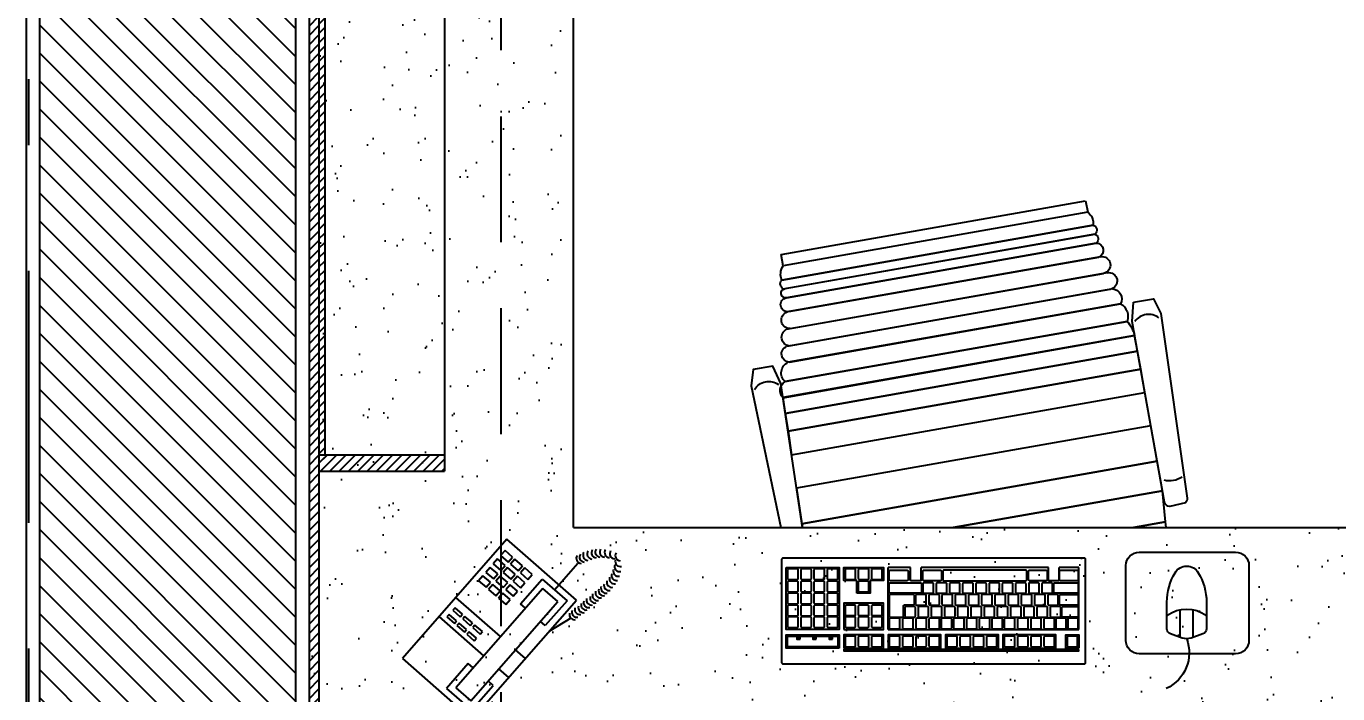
# Model space of a CAD drawing. Header units: millimetres. Extents: x 1999 to 2304, y 1614 to 1800.
# Drawn here: x 2274.598 to 2276.582, y 1632.881 to 1633.891 of the extents above; entities that cross this region are included whole.
import ezdxf

# ---------------------------------------------------------------- set-up
doc = ezdxf.new("R2010")
doc.units = ezdxf.units.MM
doc.header["$LTSCALE"] = 0.03
doc.header["$PDMODE"] = 34
doc.linetypes.add('DASHDOT', pattern=[25.4, 12.7, -6.35, 0, -6.35])
doc.linetypes.add('HIDDEN', pattern=[9.525, 6.35, -3.175])
for name, color, linetype in [('BANCADAS', 5, 'Continuous'), ('COTA Especificações', 250, 'Continuous'), ('Layout', 6, 'Continuous'), ('PL1', 1, 'Continuous'), ('PL250', 250, 'Continuous'), ('PL251', 251, 'Continuous'), ('PL6', 6, 'Continuous')]:
    doc.layers.add(name, color=color, linetype=linetype)
doc.styles.get("Standard").update_dxf_attribs({"font": 'arial.ttf'})
doc.dimstyles.new('TICK01', dxfattribs={"dimscale": 0, "dimtxt": 2, "dimasz": 1.5, "dimexe": 0.18, "dimexo": 0.06, "dimgap": 0.09, "dimtad": 1, "dimzin": 4, "dimdsep": 46, "dimtxsty": 'Standard', "dimblk": 'TICK1', "dimcen": 0.09, "dimclrd": 256, "dimclre": 256, "dimclrt": 4, "dimaunit": 1, "dimadec": 0, "dimazin": 0, "dimtfac": 1, "dimtix": 1, "dimtmove": 2, "dimatfit": 3, "dimldrblk": 'TICK1', "dimfxl": 1, "dimtolj": 1, "dimtzin": 12, "dimarcsym": 0})
pattern_1 = [(45, (683.431306, 3646.068827), (-0.00707106781, 0.00707106781), [])]

# ---------------------------------------------------------------- blocks, each defined once
blk = doc.blocks.new('caeira cortada.02')
at = {"layer": 'Layout'}
for p, q in [((-0.0008, -0.0056), (0, 0)), ((0.5505, 0), (0.5493, -0.0085)), ((-0.0089, -0.0594), (-0.0008, -0.0056)), ((0.5493, -0.0085), (0.545, -0.0555)), ((0.545, -0.0555), (0.5369, -0.1004)), ((-0.0218, -0.1454), (-0.0165, -0.11)), ((0.5369, -0.1004), (0.5273, -0.1539)), ((-0.0259, -0.1725), (-0.0218, -0.1454)), ((-0.0295, -0.1965), (-0.0259, -0.1725)), ((0.5182, -0.2043), (0.5119, -0.2395)), ((0.5119, -0.2395), (0.507, -0.2665)), ((0.507, -0.2665), (0.5027, -0.2903))]:
    blk.add_line(p, q, dxfattribs=at)
at = {"layer": 'Layout', "color": 251}
for p, q in [((0.545, -0.0555), (0.2281, 0)), ((0.2281, 0), (0.545, -0.0555)), ((0.5008, 0), (0.5493, -0.0085)), ((0.5493, -0.0085), (0.5008, 0)), ((0.5369, -0.1004), (-0.0008, -0.0056)), ((-0.0008, -0.0056), (0.5369, -0.1004)), ((0.5273, -0.1539), (-0.0089, -0.0594)), ((-0.0165, -0.11), (0.5182, -0.2043)), ((0.5119, -0.2395), (-0.0218, -0.1454)), ((-0.0218, -0.1454), (0.5119, -0.2395)), ((0.507, -0.2665), (-0.0259, -0.1725)), ((-0.0259, -0.1725), (0.507, -0.2665)), ((0.5027, -0.2903), (-0.0295, -0.1965)), ((-0.0294, -0.1962), (0.5027, -0.2903)), ((0.4912, -0.3118), (-0.0263, -0.2206)), ((-0.0263, -0.2206), (0.4912, -0.3118)), ((0.4814, -0.3385), (-0.0218, -0.2498)), ((-0.0197, -0.2501), (0.4814, -0.3385)), ((0.4697, -0.3609), (-0.0239, -0.2739)), ((-0.02, -0.2746), (0.4658, -0.3603)), ((0.4613, -0.3854), (-0.0245, -0.2997)), ((-0.0186, -0.3008), (0.4554, -0.3844)), ((0.451, -0.4096), (-0.023, -0.326)), ((-0.0205, -0.3265), (0.4484, -0.4091)), ((0.4447, -0.4302), (-0.0242, -0.3475)), ((-0.0242, -0.3475), (0.4447, -0.4302)), ((-0.0314, -0.3742), (0.4399, -0.4573)), ((0.4399, -0.4573), (-0.0314, -0.3742)), ((-0.0314, -0.3742), (0.4399, -0.4573)), ((-0.029, -0.3608), (0.4423, -0.4439)), ((0.4423, -0.4439), (-0.0266, -0.3612)), ((0.4317, -0.477), (-0.0294, -0.3957)), ((0.4317, -0.477), (-0.0294, -0.3957))]:
    blk.add_line(p, q, dxfattribs=at)
at = {"layer": 'Layout', "color": 5}
for p, q in [((-0.0294, -0.3957), (-0.0324, -0.4131)), ((0.4317, -0.477), (-0.0294, -0.3957)), ((-0.0324, -0.4131), (0.4286, -0.4944)), ((0.4286, -0.4944), (0.4317, -0.477))]:
    blk.add_line(p, q, dxfattribs=at)
blk.add_lwpolyline([(0, 0), (-0.0326, -0.2177), (-0.0447, -0.2441), (-0.0747, -0.2388), (-0.0777, -0.2141), (-0.0327, 0)], dxfattribs=at)
blk.add_lwpolyline([(0.5011, -0.3406), (0.5311, -0.3459), (0.5424, -0.3238), (0.5824, -0.0441, 0.205362), (0.5797, -0.0372), (0.5558, -0.0316, 0.331039), (0.5481, -0.0383), (0.4988, -0.3117)], format="xyb", close=True, dxfattribs=at)
for points in [[(0.5745, -0.0761, 0.2105), (0.5475, -0.0712, -0.207409)], [(-0.0727, -0.2088, 0.419252), (-0.0364, -0.2163, -0.402201)], [(0.5395, -0.317, -0.419252), (0.5029, -0.3117, 0.402201)]]:
    blk.add_lwpolyline(points, format="xyb", dxfattribs=at)
for centre, radius, start, end in [((-0.0175, -0.2071), 0.0161, 137.615, 236.8985), ((-0.0143, -0.2337), 0.0178, 132.671, 244.8745), ((-0.0192, -0.2625), 0.0124, 92.6717, 247.3283), ((-0.018, -0.2879), 0.0135, 98.746, 241.254), ((0.4555, -0.279), 0.0485, 317.3867, 346.5341), ((-0.019, -0.3137), 0.0129, 87.7987, 252.2013), ((0.471, -0.3195), 0.0216, 298.7068, 20.8418), ((-0.0223, -0.337), 0.0107, 80, 260), ((-0.0254, -0.3544), 0.00696, 80, 260), ((0.4681, -0.3458), 0.0152, 275.9816, 28.8046), ((-0.0247, -0.3684), 0.00878, 119.2386, 220.7614), ((-0.0092, -0.383), 0.0238, 158.3204, 212.3765), ((-0.0092, -0.383), 0.0238, 158.3204, 212.3765), ((0.4635, -0.3728), 0.0128, 260, 80), ((0.4532, -0.397), 0.0128, 260, 80), ((0.4447, -0.4193), 0.0108, 270.1541, 69.8459), ((0.44, -0.4364), 0.00781, 286.9826, 53.0174), ((0.4381, -0.4501), 0.00745, 284.139, 55.861), ((0.4192, -0.4602), 0.0209, 306.5409, 8.0396), ((0.4192, -0.4602), 0.0209, 306.5409, 8.0396)]:
    blk.add_arc(centre, radius, start, end, dxfattribs=at)
blk = doc.blocks.new('Teclado')
at = {"layer": 'PL250'}
blk.add_lwpolyline([(-0.23, 0.158), (-0.23, 0.002, 0.414214), (-0.228, 0), (0.228, 0, 0.414214), (0.23, 0.002), (0.23, 0.158, 0.414214), (0.228, 0.16), (-0.228, 0.16, 0.414214)], format="xyb", close=True, dxfattribs=at)
at = {"layer": 'PL251'}
for p, q in [((-0.22, 0.108), (-0.22, 0.0141)), ((0.069, 0.108), (-0.22, 0.108)), ((0.069, 0.108), (0.069, 0.0141)), ((0.098, 0.0494), (0.098, 0.0363)), ((0.116, 0.0532), (0.116, 0.034)), ((-0.19, 0.0341), (-0.19, 0.0141)), ((-0.19, 0.0341), (-0.174, 0.0341)), ((-0.174, 0.0341), (-0.174, 0.0141)), ((0.019, 0.0341), (0.019, 0.0141)), ((0.019, 0.0341), (0.035, 0.0341)), ((0.035, 0.0341), (0.035, 0.0141)), ((-0.22, 0.0141), (-0.19, 0.0141)), ((-0.174, 0.0141), (0.019, 0.0141)), ((0.035, 0.0141), (0.069, 0.0141))]:
    blk.add_line(p, q, dxfattribs=at)
for points in [[(-0.22, 0.138), (0.136, 0.138), (0.136, 0.14), (-0.22, 0.14)], [(-0.22, 0.136), (-0.2, 0.136), (-0.2, 0.116), (-0.22, 0.116)], [(-0.105, 0.136), (-0.185, 0.136), (-0.185, 0.116), (-0.105, 0.116)], [(-0.018, 0.136), (-0.098, 0.136), (-0.098, 0.116), (-0.018, 0.116)], [(0.069, 0.136), (-0.011, 0.136), (-0.011, 0.116), (0.069, 0.116)], [(0.136, 0.136), (0.076, 0.136), (0.076, 0.116), (0.136, 0.116)], [(0.143, 0.136), (0.223, 0.136), (0.223, 0.116), (0.143, 0.116)], [(0.145, 0.134), (0.221, 0.134), (0.221, 0.118), (0.145, 0.118)], [(0.1529, 0.1227), (0.1529, 0.1207), (0.1579, 0.1207), (0.1579, 0.1227)], [(0.1779, 0.1227), (0.1779, 0.1207), (0.1829, 0.1207), (0.1829, 0.1227)], [(0.2018, 0.1227), (0.2018, 0.1207), (0.2068, 0.1207), (0.2068, 0.1227)], [(0.136, 0.108), (0.076, 0.108), (0.076, 0.068), (0.136, 0.068)], [(0.223, 0.0141), (0.143, 0.0141), (0.143, 0.108), (0.223, 0.108)]]:
    blk.add_lwpolyline(points, close=True, dxfattribs=at)
for points in [[(-0.202, 0.1325, 0.414214), (-0.2035, 0.134), (-0.2165, 0.134, 0.414214), (-0.218, 0.1325), (-0.218, 0.1195, 0.414214), (-0.2165, 0.118), (-0.2035, 0.118, 0.414214), (-0.202, 0.1195)], [(-0.167, 0.1325, 0.414214), (-0.1685, 0.134), (-0.1815, 0.134, 0.414214), (-0.183, 0.1325), (-0.183, 0.1195, 0.414214), (-0.1815, 0.118), (-0.1685, 0.118, 0.414214), (-0.167, 0.1195)], [(-0.147, 0.1325, 0.414214), (-0.1485, 0.134), (-0.1615, 0.134, 0.414214), (-0.163, 0.1325), (-0.163, 0.1195, 0.414214), (-0.1615, 0.118), (-0.1485, 0.118, 0.414214), (-0.147, 0.1195)], [(-0.127, 0.1325, 0.414214), (-0.1285, 0.134), (-0.1415, 0.134, 0.414214), (-0.143, 0.1325), (-0.143, 0.1195, 0.414214), (-0.1415, 0.118), (-0.1285, 0.118, 0.414214), (-0.127, 0.1195)], [(-0.107, 0.1325, 0.414214), (-0.1085, 0.134), (-0.1215, 0.134, 0.414214), (-0.123, 0.1325), (-0.123, 0.1195, 0.414214), (-0.1215, 0.118), (-0.1085, 0.118, 0.414214), (-0.107, 0.1195)], [(-0.0799, 0.1325, 0.414214), (-0.0814, 0.134), (-0.0944, 0.134, 0.414214), (-0.0959, 0.1325), (-0.0959, 0.1195, 0.414214), (-0.0944, 0.118), (-0.0814, 0.118, 0.414214), (-0.0799, 0.1195)], [(-0.0599, 0.1325, 0.414214), (-0.0614, 0.134), (-0.0744, 0.134, 0.414214), (-0.0759, 0.1325), (-0.0759, 0.1195, 0.414214), (-0.0744, 0.118), (-0.0614, 0.118, 0.414214), (-0.0599, 0.1195)], [(-0.0399, 0.1325, 0.414214), (-0.0414, 0.134), (-0.0544, 0.134, 0.414214), (-0.0559, 0.1325), (-0.0559, 0.1195, 0.414214), (-0.0544, 0.118), (-0.0414, 0.118, 0.414214), (-0.0399, 0.1195)], [(-0.0199, 0.1325, 0.414214), (-0.0214, 0.134), (-0.0344, 0.134, 0.414214), (-0.0359, 0.1325), (-0.0359, 0.1195, 0.414214), (-0.0344, 0.118), (-0.0214, 0.118, 0.414214), (-0.0199, 0.1195)], [(0.007, 0.1325, 0.414214), (0.0055, 0.134), (-0.0075, 0.134, 0.414214), (-0.009, 0.1325), (-0.009, 0.1195, 0.414214), (-0.0075, 0.118), (0.0055, 0.118, 0.414214), (0.007, 0.1195)], [(0.027, 0.1325, 0.414214), (0.0255, 0.134), (0.0125, 0.134, 0.414214), (0.011, 0.1325), (0.011, 0.1195, 0.414214), (0.0125, 0.118), (0.0255, 0.118, 0.414214), (0.027, 0.1195)], [(0.047, 0.1325, 0.414214), (0.0455, 0.134), (0.0325, 0.134, 0.414214), (0.031, 0.1325), (0.031, 0.1195, 0.414214), (0.0325, 0.118), (0.0455, 0.118, 0.414214), (0.047, 0.1195)], [(0.067, 0.1325, 0.414214), (0.0655, 0.134), (0.0525, 0.134, 0.414214), (0.051, 0.1325), (0.051, 0.1195, 0.414214), (0.0525, 0.118), (0.0655, 0.118, 0.414214), (0.067, 0.1195)], [(0.094, 0.1325, 0.414214), (0.0925, 0.134), (0.0795, 0.134, 0.414214), (0.078, 0.1325), (0.078, 0.1195, 0.414214), (0.0795, 0.118), (0.0925, 0.118, 0.414214), (0.094, 0.1195)], [(0.114, 0.1325, 0.414214), (0.1125, 0.134), (0.0995, 0.134, 0.414214), (0.098, 0.1325), (0.098, 0.1195, 0.414214), (0.0995, 0.118), (0.1125, 0.118, 0.414214), (0.114, 0.1195)], [(0.134, 0.1325, 0.414214), (0.1325, 0.134), (0.1195, 0.134, 0.414214), (0.118, 0.1325), (0.118, 0.1195, 0.414214), (0.1195, 0.118), (0.1325, 0.118, 0.414214), (0.134, 0.1195)], [(-0.2029, 0.1055, 0.414214), (-0.2044, 0.107), (-0.2174, 0.107, 0.414214), (-0.2189, 0.1055), (-0.2189, 0.0925, 0.414214), (-0.2174, 0.091), (-0.2044, 0.091, 0.414214), (-0.2029, 0.0925)], [(-0.1848, 0.1055, 0.414214), (-0.1863, 0.107), (-0.1993, 0.107, 0.414214), (-0.2008, 0.1055), (-0.2008, 0.0925, 0.414214), (-0.1993, 0.091), (-0.1863, 0.091, 0.414214), (-0.1848, 0.0925)], [(-0.167, 0.1055, 0.414214), (-0.1685, 0.107), (-0.1815, 0.107, 0.414214), (-0.183, 0.1055), (-0.183, 0.0925, 0.414214), (-0.1815, 0.091), (-0.1685, 0.091, 0.414214), (-0.167, 0.0925)], [(-0.147, 0.1055, 0.414214), (-0.1485, 0.107), (-0.1615, 0.107, 0.414214), (-0.163, 0.1055), (-0.163, 0.0925, 0.414214), (-0.1615, 0.091), (-0.1485, 0.091, 0.414214), (-0.147, 0.0925)], [(-0.127, 0.1055, 0.414214), (-0.1285, 0.107), (-0.1415, 0.107, 0.414214), (-0.143, 0.1055), (-0.143, 0.0925, 0.414214), (-0.1415, 0.091), (-0.1285, 0.091, 0.414214), (-0.127, 0.0925)], [(-0.107, 0.1055, 0.414214), (-0.1085, 0.107), (-0.1215, 0.107, 0.414214), (-0.123, 0.1055), (-0.123, 0.0925, 0.414214), (-0.1215, 0.091), (-0.1085, 0.091, 0.414214), (-0.107, 0.0925)], [(-0.0881, 0.1055, 0.414214), (-0.0896, 0.107), (-0.1026, 0.107, 0.414214), (-0.1041, 0.1055), (-0.1041, 0.0925, 0.414214), (-0.1026, 0.091), (-0.0896, 0.091, 0.414214), (-0.0881, 0.0925)], [(-0.0692, 0.1055, 0.414214), (-0.0707, 0.107), (-0.0837, 0.107, 0.414214), (-0.0852, 0.1055), (-0.0852, 0.0925, 0.414214), (-0.0837, 0.091), (-0.0707, 0.091, 0.414214), (-0.0692, 0.0925)], [(-0.0496, 0.1055, 0.414214), (-0.0511, 0.107), (-0.0641, 0.107, 0.414214), (-0.0656, 0.1055), (-0.0656, 0.0925, 0.414214), (-0.0641, 0.091), (-0.0511, 0.091, 0.414214), (-0.0496, 0.0925)], [(-0.0303, 0.1055, 0.414214), (-0.0318, 0.107), (-0.0448, 0.107, 0.414214), (-0.0463, 0.1055), (-0.0463, 0.0925, 0.414214), (-0.0448, 0.091), (-0.0318, 0.091, 0.414214), (-0.0303, 0.0925)], [(-0.0114, 0.1055, 0.414214), (-0.0129, 0.107), (-0.0259, 0.107, 0.414214), (-0.0274, 0.1055), (-0.0274, 0.0925, 0.414214), (-0.0259, 0.091), (-0.0129, 0.091, 0.414214), (-0.0114, 0.0925)], [(0.007, 0.1055, 0.414214), (0.0055, 0.107), (-0.0075, 0.107, 0.414214), (-0.009, 0.1055), (-0.009, 0.0925, 0.414214), (-0.0075, 0.091), (0.0055, 0.091, 0.414214), (0.007, 0.0925)], [(0.027, 0.1055, 0.414214), (0.0255, 0.107), (0.0125, 0.107, 0.414214), (0.011, 0.1055), (0.011, 0.0925, 0.414214), (0.0125, 0.091), (0.0255, 0.091, 0.414214), (0.027, 0.0925)], [(0.047, 0.1055, 0.414214), (0.0455, 0.107), (0.0325, 0.107, 0.414214), (0.031, 0.1055), (0.031, 0.0925, 0.414214), (0.0325, 0.091), (0.0455, 0.091, 0.414214), (0.047, 0.0925)], [(0.067, 0.1055, 0.414214), (0.0655, 0.107), (0.0525, 0.107, 0.414214), (0.051, 0.1055), (0.051, 0.0925, 0.414214), (0.0525, 0.091), (0.0655, 0.091, 0.414214), (0.067, 0.0925)], [(0.094, 0.1032, 0.414214), (0.0925, 0.1047), (0.0795, 0.1047, 0.414214), (0.078, 0.1032), (0.078, 0.0902, 0.414214), (0.0795, 0.0887), (0.0925, 0.0887, 0.414214), (0.094, 0.0902)], [(0.114, 0.1032, 0.414214), (0.1125, 0.1047), (0.0995, 0.1047, 0.414214), (0.098, 0.1032), (0.098, 0.0902, 0.414214), (0.0995, 0.0887), (0.1125, 0.0887, 0.414214), (0.114, 0.0902)], [(0.134, 0.1032, 0.414214), (0.1325, 0.1047), (0.1195, 0.1047, 0.414214), (0.118, 0.1032), (0.118, 0.0902, 0.414214), (0.1195, 0.0887), (0.1325, 0.0887, 0.414214), (0.134, 0.0902)], [(0.161, 0.1033, 0.414214), (0.1595, 0.1048), (0.1465, 0.1048, 0.414214), (0.145, 0.1033), (0.145, 0.0903, 0.414214), (0.1465, 0.0888), (0.1595, 0.0888, 0.414214), (0.161, 0.0903)], [(0.181, 0.1033, 0.414214), (0.1795, 0.1048), (0.1665, 0.1048, 0.414214), (0.165, 0.1033), (0.165, 0.0903, 0.414214), (0.1665, 0.0888), (0.1795, 0.0888, 0.414214), (0.181, 0.0903)], [(0.201, 0.1033, 0.414214), (0.1995, 0.1048), (0.1865, 0.1048, 0.414214), (0.185, 0.1033), (0.185, 0.0903, 0.414214), (0.1865, 0.0888), (0.1995, 0.0888, 0.414214), (0.201, 0.0903)], [(0.221, 0.1033, 0.414214), (0.2195, 0.1048), (0.2065, 0.1048, 0.414214), (0.205, 0.1033), (0.205, 0.0903, 0.414214), (0.2065, 0.0888), (0.2195, 0.0888, 0.414214), (0.221, 0.0903)], [(-0.2175, 0.0894), (-0.1955, 0.0894, -0.414214), (-0.194, 0.0879), (-0.194, 0.0748, -0.414214), (-0.1955, 0.0733), (-0.2175, 0.0733, -0.414214), (-0.219, 0.0748), (-0.219, 0.0879, -0.414214)], [(-0.1764, 0.0878, 0.414214), (-0.1779, 0.0893), (-0.1909, 0.0893, 0.414214), (-0.1924, 0.0878), (-0.1924, 0.0748, 0.414214), (-0.1909, 0.0733), (-0.1779, 0.0733, 0.414214), (-0.1764, 0.0748)], [(-0.1564, 0.0878, 0.414214), (-0.1579, 0.0893), (-0.1709, 0.0893, 0.414214), (-0.1724, 0.0878), (-0.1724, 0.0748, 0.414214), (-0.1709, 0.0733), (-0.1579, 0.0733, 0.414214), (-0.1564, 0.0748)], [(-0.1364, 0.0878, 0.414214), (-0.1379, 0.0893), (-0.1509, 0.0893, 0.414214), (-0.1524, 0.0878), (-0.1524, 0.0748, 0.414214), (-0.1509, 0.0733), (-0.1379, 0.0733, 0.414214), (-0.1364, 0.0748)], [(-0.1164, 0.0878, 0.414214), (-0.1179, 0.0893), (-0.1309, 0.0893, 0.414214), (-0.1324, 0.0878), (-0.1324, 0.0748, 0.414214), (-0.1309, 0.0733), (-0.1179, 0.0733, 0.414214), (-0.1164, 0.0748)], [(-0.0964, 0.0878, 0.414214), (-0.0979, 0.0893), (-0.1109, 0.0893, 0.414214), (-0.1124, 0.0878), (-0.1124, 0.0748, 0.414214), (-0.1109, 0.0733), (-0.0979, 0.0733, 0.414214), (-0.0964, 0.0748)], [(-0.0764, 0.0878, 0.414214), (-0.0779, 0.0893), (-0.0909, 0.0893, 0.414214), (-0.0924, 0.0878), (-0.0924, 0.0748, 0.414214), (-0.0909, 0.0733), (-0.0779, 0.0733, 0.414214), (-0.0764, 0.0748)], [(-0.0564, 0.0878, 0.414214), (-0.0579, 0.0893), (-0.0709, 0.0893, 0.414214), (-0.0724, 0.0878), (-0.0724, 0.0748, 0.414214), (-0.0709, 0.0733), (-0.0579, 0.0733, 0.414214), (-0.0564, 0.0748)], [(-0.0364, 0.0878, 0.414214), (-0.0379, 0.0893), (-0.0509, 0.0893, 0.414214), (-0.0524, 0.0878), (-0.0524, 0.0748, 0.414214), (-0.0509, 0.0733), (-0.0379, 0.0733, 0.414214), (-0.0364, 0.0748)], [(-0.0164, 0.0878, 0.414214), (-0.0179, 0.0893), (-0.0309, 0.0893, 0.414214), (-0.0324, 0.0878), (-0.0324, 0.0748, 0.414214), (-0.0309, 0.0733), (-0.0179, 0.0733, 0.414214), (-0.0164, 0.0748)], [(0.0036, 0.0878, 0.414214), (0.0021, 0.0893), (-0.0109, 0.0893, 0.414214), (-0.0124, 0.0878), (-0.0124, 0.0748, 0.414214), (-0.0109, 0.0733), (0.0021, 0.0733, 0.414214), (0.0036, 0.0748)], [(0.0236, 0.0878, 0.414214), (0.0221, 0.0893), (0.0091, 0.0893, 0.414214), (0.0076, 0.0878), (0.0076, 0.0748, 0.414214), (0.0091, 0.0733), (0.0221, 0.0733, 0.414214), (0.0236, 0.0748)], [(0.0436, 0.0878, 0.414214), (0.0421, 0.0893), (0.0291, 0.0893, 0.414214), (0.0276, 0.0878), (0.0276, 0.0748, 0.414214), (0.0291, 0.0733), (0.0421, 0.0733, 0.414214), (0.0436, 0.0748)], [(0.0306, 0.0552), (0.0655, 0.0552, 0.414214), (0.067, 0.0567), (0.067, 0.0878, 0.414214), (0.0655, 0.0893), (0.047, 0.0893, 0.414214), (0.0455, 0.0878), (0.0455, 0.0723, -0.414214), (0.044, 0.0708), (0.0306, 0.0708, 0.414214), (0.0291, 0.0693), (0.0291, 0.0567, 0.414214)], [(0.094, 0.0855, 0.414214), (0.0925, 0.087), (0.0795, 0.087, 0.414214), (0.078, 0.0855), (0.078, 0.0725, 0.414214), (0.0795, 0.071), (0.0925, 0.071, 0.414214), (0.094, 0.0725)], [(0.114, 0.0855, 0.414214), (0.1125, 0.087), (0.0995, 0.087, 0.414214), (0.098, 0.0855), (0.098, 0.0725, 0.414214), (0.0995, 0.071), (0.1125, 0.071, 0.414214), (0.114, 0.0725)], [(0.134, 0.0855, 0.414214), (0.1325, 0.087), (0.1195, 0.087, 0.414214), (0.118, 0.0855), (0.118, 0.0725, 0.414214), (0.1195, 0.071), (0.1325, 0.071, 0.414214), (0.134, 0.0725)], [(0.161, 0.0856, 0.414214), (0.1595, 0.0871), (0.1465, 0.0871, 0.414214), (0.145, 0.0856), (0.145, 0.0726, 0.414214), (0.1465, 0.0711), (0.1595, 0.0711, 0.414214), (0.161, 0.0726)], [(0.181, 0.0856, 0.414214), (0.1795, 0.0871), (0.1665, 0.0871, 0.414214), (0.165, 0.0856), (0.165, 0.0726, 0.414214), (0.1665, 0.0711), (0.1795, 0.0711, 0.414214), (0.181, 0.0726)], [(0.201, 0.0856, 0.414214), (0.1995, 0.0871), (0.1865, 0.0871, 0.414214), (0.185, 0.0856), (0.185, 0.0726, 0.414214), (0.1865, 0.0711), (0.1995, 0.0711, 0.414214), (0.201, 0.0726)], [(0.221, 0.0856, 0.414214), (0.2195, 0.0871), (0.2065, 0.0871, 0.414214), (0.205, 0.0856), (0.205, 0.0726, 0.414214), (0.2065, 0.0711), (0.2195, 0.0711, 0.414214), (0.221, 0.0726)], [(-0.219, 0.0567), (-0.219, 0.0698, -0.414214), (-0.2175, 0.0713), (-0.1922, 0.0713, -0.414214), (-0.1907, 0.0698), (-0.1907, 0.0567, -0.414214), (-0.1922, 0.0552), (-0.2175, 0.0552, -0.414214)], [(-0.1727, 0.0697, 0.414214), (-0.1742, 0.0712), (-0.1872, 0.0712, 0.414214), (-0.1887, 0.0697), (-0.1887, 0.0567, 0.414214), (-0.1872, 0.0552), (-0.1742, 0.0552, 0.414214), (-0.1727, 0.0567)], [(-0.1527, 0.0697, 0.414214), (-0.1542, 0.0712), (-0.1672, 0.0712, 0.414214), (-0.1687, 0.0697), (-0.1687, 0.0567, 0.414214), (-0.1672, 0.0552), (-0.1542, 0.0552, 0.414214), (-0.1527, 0.0567)], [(-0.1327, 0.0697, 0.414214), (-0.1342, 0.0712), (-0.1472, 0.0712, 0.414214), (-0.1487, 0.0697), (-0.1487, 0.0567, 0.414214), (-0.1472, 0.0552), (-0.1342, 0.0552, 0.414214), (-0.1327, 0.0567)], [(-0.1127, 0.0697, 0.414214), (-0.1142, 0.0712), (-0.1272, 0.0712, 0.414214), (-0.1287, 0.0697), (-0.1287, 0.0567, 0.414214), (-0.1272, 0.0552), (-0.1142, 0.0552, 0.414214), (-0.1127, 0.0567)], [(-0.0927, 0.0697, 0.414214), (-0.0942, 0.0712), (-0.1072, 0.0712, 0.414214), (-0.1087, 0.0697), (-0.1087, 0.0567, 0.414214), (-0.1072, 0.0552), (-0.0942, 0.0552, 0.414214), (-0.0927, 0.0567)], [(-0.0727, 0.0697, 0.414214), (-0.0742, 0.0712), (-0.0872, 0.0712, 0.414214), (-0.0887, 0.0697), (-0.0887, 0.0567, 0.414214), (-0.0872, 0.0552), (-0.0742, 0.0552, 0.414214), (-0.0727, 0.0567)], [(-0.0527, 0.0697, 0.414214), (-0.0542, 0.0712), (-0.0672, 0.0712, 0.414214), (-0.0687, 0.0697), (-0.0687, 0.0567, 0.414214), (-0.0672, 0.0552), (-0.0542, 0.0552, 0.414214), (-0.0527, 0.0567)], [(-0.0327, 0.0697, 0.414214), (-0.0342, 0.0712), (-0.0472, 0.0712, 0.414214), (-0.0487, 0.0697), (-0.0487, 0.0567, 0.414214), (-0.0472, 0.0552), (-0.0342, 0.0552, 0.414214), (-0.0327, 0.0567)], [(-0.0127, 0.0697, 0.414214), (-0.0142, 0.0712), (-0.0272, 0.0712, 0.414214), (-0.0287, 0.0697), (-0.0287, 0.0567, 0.414214), (-0.0272, 0.0552), (-0.0142, 0.0552, 0.414214), (-0.0127, 0.0567)], [(0.0073, 0.0697, 0.414214), (0.0058, 0.0712), (-0.0072, 0.0712, 0.414214), (-0.0087, 0.0697), (-0.0087, 0.0567, 0.414214), (-0.0072, 0.0552), (0.0058, 0.0552, 0.414214), (0.0073, 0.0567)], [(0.0273, 0.0697, 0.414214), (0.0258, 0.0712), (0.0128, 0.0712, 0.414214), (0.0113, 0.0697), (0.0113, 0.0567, 0.414214), (0.0128, 0.0552), (0.0258, 0.0552, 0.414214), (0.0273, 0.0567)], [(0.161, 0.0674, 0.414214), (0.1595, 0.0689), (0.1465, 0.0689, 0.414214), (0.145, 0.0674), (0.145, 0.0544, 0.414214), (0.1465, 0.0529), (0.1595, 0.0529, 0.414214), (0.161, 0.0544)], [(0.181, 0.0674, 0.414214), (0.1795, 0.0689), (0.1665, 0.0689, 0.414214), (0.165, 0.0674), (0.165, 0.0544, 0.414214), (0.1665, 0.0529), (0.1795, 0.0529, 0.414214), (0.181, 0.0544)], [(0.201, 0.0674, 0.414214), (0.1995, 0.0689), (0.1865, 0.0689, 0.414214), (0.185, 0.0674), (0.185, 0.0544, 0.414214), (0.1865, 0.0529), (0.1995, 0.0529, 0.414214), (0.201, 0.0544)], [(0.221, 0.0674, 0.414214), (0.2195, 0.0689), (0.2065, 0.0689, 0.414214), (0.205, 0.0674), (0.205, 0.0544, 0.414214), (0.2065, 0.0529), (0.2195, 0.0529, 0.414214), (0.221, 0.0544)], [(-0.219, 0.0386), (-0.219, 0.0517, -0.414214), (-0.2175, 0.0532), (-0.1834, 0.0532, -0.414214), (-0.1819, 0.0517), (-0.1819, 0.0386, -0.414214), (-0.1834, 0.0371), (-0.2175, 0.0371, -0.414214)], [(-0.1639, 0.0517, 0.414214), (-0.1654, 0.0532), (-0.1784, 0.0532, 0.414214), (-0.1799, 0.0517), (-0.1799, 0.0387, 0.414214), (-0.1784, 0.0372), (-0.1654, 0.0372, 0.414214), (-0.1639, 0.0387)], [(-0.1439, 0.0517, 0.414214), (-0.1454, 0.0532), (-0.1584, 0.0532, 0.414214), (-0.1599, 0.0517), (-0.1599, 0.0387, 0.414214), (-0.1584, 0.0372), (-0.1454, 0.0372, 0.414214), (-0.1439, 0.0387)], [(-0.1239, 0.0517, 0.414214), (-0.1254, 0.0532), (-0.1384, 0.0532, 0.414214), (-0.1399, 0.0517), (-0.1399, 0.0387, 0.414214), (-0.1384, 0.0372), (-0.1254, 0.0372, 0.414214), (-0.1239, 0.0387)], [(-0.1039, 0.0517, 0.414214), (-0.1054, 0.0532), (-0.1184, 0.0532, 0.414214), (-0.1199, 0.0517), (-0.1199, 0.0387, 0.414214), (-0.1184, 0.0372), (-0.1054, 0.0372, 0.414214), (-0.1039, 0.0387)], [(-0.0839, 0.0517, 0.414214), (-0.0854, 0.0532), (-0.0984, 0.0532, 0.414214), (-0.0999, 0.0517), (-0.0999, 0.0387, 0.414214), (-0.0984, 0.0372), (-0.0854, 0.0372, 0.414214), (-0.0839, 0.0387)], [(-0.0639, 0.0517, 0.414214), (-0.0654, 0.0532), (-0.0784, 0.0532, 0.414214), (-0.0799, 0.0517), (-0.0799, 0.0387, 0.414214), (-0.0784, 0.0372), (-0.0654, 0.0372, 0.414214), (-0.0639, 0.0387)], [(-0.0439, 0.0517, 0.414214), (-0.0454, 0.0532), (-0.0584, 0.0532, 0.414214), (-0.0599, 0.0517), (-0.0599, 0.0387, 0.414214), (-0.0584, 0.0372), (-0.0454, 0.0372, 0.414214), (-0.0439, 0.0387)], [(-0.0239, 0.0517, 0.414214), (-0.0254, 0.0532), (-0.0384, 0.0532, 0.414214), (-0.0399, 0.0517), (-0.0399, 0.0387, 0.414214), (-0.0384, 0.0372), (-0.0254, 0.0372, 0.414214), (-0.0239, 0.0387)], [(-0.0039, 0.0517, 0.414214), (-0.0054, 0.0532), (-0.0184, 0.0532, 0.414214), (-0.0199, 0.0517), (-0.0199, 0.0387, 0.414214), (-0.0184, 0.0372), (-0.0054, 0.0372, 0.414214), (-0.0039, 0.0387)], [(0.0161, 0.0517, 0.414214), (0.0146, 0.0532), (0.0016, 0.0532, 0.414214), (0.0001, 0.0517), (0.0001, 0.0387, 0.414214), (0.0016, 0.0372), (0.0146, 0.0372, 0.414214), (0.0161, 0.0387)], [(0.0185, 0.0517, -0.414214), (0.02, 0.0532), (0.0655, 0.0532, -0.414214), (0.067, 0.0517), (0.067, 0.0386, -0.414214), (0.0655, 0.0371), (0.02, 0.0371, -0.414214), (0.0185, 0.0386)], [(0.114, 0.0493, 0.414214), (0.1125, 0.0508), (0.0995, 0.0508, 0.414214), (0.098, 0.0493), (0.098, 0.0363, 0.414214), (0.0995, 0.0348), (0.1125, 0.0348, 0.414214), (0.114, 0.0363)], [(0.161, 0.0494, 0.414214), (0.1595, 0.0509), (0.1465, 0.0509, 0.414214), (0.145, 0.0494), (0.145, 0.0364, 0.414214), (0.1465, 0.0349), (0.1595, 0.0349, 0.414214), (0.161, 0.0364)], [(0.181, 0.0494, 0.414214), (0.1795, 0.0509), (0.1665, 0.0509, 0.414214), (0.165, 0.0494), (0.165, 0.0364, 0.414214), (0.1665, 0.0349), (0.1795, 0.0349, 0.414214), (0.181, 0.0364)], [(0.201, 0.0494, 0.414214), (0.1995, 0.0509), (0.1865, 0.0509, 0.414214), (0.185, 0.0494), (0.185, 0.0364, 0.414214), (0.1865, 0.0349), (0.1995, 0.0349, 0.414214), (0.201, 0.0364)], [(0.221, 0.0494, 0.414214), (0.2195, 0.0509), (0.2065, 0.0509, 0.414214), (0.205, 0.0494), (0.205, 0.0364, 0.414214), (0.2065, 0.0349), (0.2195, 0.0349, 0.414214), (0.221, 0.0364)], [(-0.2175, 0.0341), (-0.1922, 0.0341, -0.414214), (-0.1907, 0.0326), (-0.1907, 0.0195, -0.414214), (-0.1922, 0.018), (-0.2175, 0.018, -0.414214), (-0.219, 0.0195), (-0.219, 0.0326, -0.414214)], [(-0.1437, 0.0195, -0.414214), (-0.1452, 0.018), (-0.1705, 0.018, -0.414214), (-0.172, 0.0195), (-0.172, 0.0326, -0.414214), (-0.1705, 0.0341), (-0.1452, 0.0341, -0.414214), (-0.1437, 0.0326)], [(-0.0141, 0.0195), (-0.0141, 0.0326, 0.414214), (-0.0156, 0.0341), (-0.1394, 0.0341, 0.414214), (-0.1409, 0.0326), (-0.1409, 0.0195, 0.414214), (-0.1394, 0.018), (-0.0156, 0.018, 0.414214)], [(-0.0106, 0.0341), (0.0146, 0.0341, -0.414214), (0.0161, 0.0326), (0.0161, 0.0195, -0.414214), (0.0146, 0.018), (-0.0106, 0.018, -0.414214), (-0.0121, 0.0195), (-0.0121, 0.0326, -0.414214)], [(0.0402, 0.0341), (0.0655, 0.0341, -0.414214), (0.067, 0.0326), (0.067, 0.0195, -0.414214), (0.0655, 0.018), (0.0402, 0.018, -0.414214), (0.0387, 0.0195), (0.0387, 0.0326, -0.414214)], [(0.094, 0.0306, 0.414214), (0.0925, 0.0321), (0.0795, 0.0321, 0.414214), (0.078, 0.0306), (0.078, 0.0176, 0.414214), (0.0795, 0.0161), (0.0925, 0.0161, 0.414214), (0.094, 0.0176)], [(0.114, 0.0306, 0.414214), (0.1125, 0.0321), (0.0995, 0.0321, 0.414214), (0.098, 0.0306), (0.098, 0.0176, 0.414214), (0.0995, 0.0161), (0.1125, 0.0161, 0.414214), (0.114, 0.0176)], [(0.134, 0.0306, 0.414214), (0.1325, 0.0321), (0.1195, 0.0321, 0.414214), (0.118, 0.0306), (0.118, 0.0176, 0.414214), (0.1195, 0.0161), (0.1325, 0.0161, 0.414214), (0.134, 0.0176)], [(0.161, 0.0307, 0.414214), (0.1595, 0.0322), (0.1465, 0.0322, 0.414214), (0.145, 0.0307), (0.145, 0.0177, 0.414214), (0.1465, 0.0162), (0.1595, 0.0162, 0.414214), (0.161, 0.0177)], [(0.181, 0.0307, 0.414214), (0.1795, 0.0322), (0.1665, 0.0322, 0.414214), (0.165, 0.0307), (0.165, 0.0177, 0.414214), (0.1665, 0.0162), (0.1795, 0.0162, 0.414214), (0.181, 0.0177)], [(0.201, 0.0307, 0.414214), (0.1995, 0.0322), (0.1865, 0.0322, 0.414214), (0.185, 0.0307), (0.185, 0.0177, 0.414214), (0.1865, 0.0162), (0.1995, 0.0162, 0.414214), (0.201, 0.0177)], [(0.221, 0.0307, 0.414214), (0.2195, 0.0322), (0.2065, 0.0322, 0.414214), (0.205, 0.0307), (0.205, 0.0177, 0.414214), (0.2065, 0.0162), (0.2195, 0.0162, 0.414214), (0.221, 0.0177)]]:
    blk.add_lwpolyline(points, format="xyb", close=True, dxfattribs=at)
blk.add_lwpolyline([(0.116, 0.034), (0.136, 0.034), (0.136, 0.0141), (0.076, 0.0141), (0.076, 0.034), (0.096, 0.034), (0.096, 0.0532), (0.116, 0.0532)], dxfattribs=at)
blk = doc.blocks.new('Mouse')
at = {"layer": 'PL250'}
for p, q in [((-0.0111, 0.1289), (-0.0111, 0.0872)), ((0.0089, 0.1289), (0.0089, 0.0872))]:
    blk.add_line(p, q, dxfattribs=at)
blk.add_lwpolyline([(0.0931, 0.1336, 0.414214), (0.0729, 0.1539), (-0.0729, 0.1539, 0.414214), (-0.0932, 0.1336), (-0.0932, 0.0203, 0.414214), (-0.0729, 0), (0.0729, 0, 0.414214), (0.0931, 0.0203)], format="xyb", close=True, dxfattribs=at)
for centre, radius, start, end in [((-0.057, 0.1522), 0.0597, 339.4175, 65.2103), ((-0.0011, 0.1371), 0.0509, 233.9012, 306.0988)]:
    blk.add_arc(centre, radius, start, end, dxfattribs=at)
at = {"layer": 'PL6'}
blk.add_lwpolyline([(0.0289, 0.1162, 0.320037), (0.0234, 0.1239), (0.0056, 0.1301, 0.167465), (-0.0077, 0.1301), (-0.0256, 0.1239, 0.320037), (-0.0311, 0.1162), (-0.0311, 0.0757, 0.131312), (-0.0186, 0.0312, 0.570686), (0.0165, 0.0312, 0.131312), (0.0289, 0.0757)], format="xyb", close=True, dxfattribs=at)
blk = doc.blocks.new('TEL')
at = {"layer": 'PL250'}
for p, q in [((-7.07, 21.54), (-12.07, 21.54)), ((-12.07, 21.54), (-12.07, 16.54)), ((-7.07, 16.54), (-7.07, 21.54)), ((-12.07, 16.54), (-11.07, 16.54)), ((-8.07, 16.54), (-7.07, 16.54)), ((-13.07, 14.1), (-11.07, 14.1)), ((-8.07, 14.1), (0.93, 14.1)), ((-3.99, 13.34), (-5.49, 13.34)), ((-5.49, 13.34), (-5.49, 12.84)), ((-5.49, 12.84), (-3.99, 12.84)), ((-3.99, 11.99), (-5.49, 11.99)), ((-5.49, 11.99), (-5.49, 11.49)), ((-3.99, 12.84), (-3.99, 13.34)), ((-3.99, 11.49), (-3.99, 11.99)), ((-1.99, 13.34), (-3.49, 13.34)), ((-3.49, 13.34), (-3.49, 12.84)), ((-3.49, 12.84), (-1.99, 12.84)), ((-1.99, 11.99), (-3.49, 11.99)), ((-3.49, 11.99), (-3.49, 11.49)), ((-1.99, 12.84), (-1.99, 13.34)), ((-1.99, 11.49), (-1.99, 11.99)), ((0, 13.34), (-1.5, 13.34)), ((-1.5, 13.34), (-1.5, 12.84)), ((-1.5, 12.84), (0, 12.84)), ((0, 11.99), (-1.5, 11.99)), ((-1.5, 11.99), (-1.5, 11.49)), ((0, 12.84), (0, 13.34)), ((0, 11.49), (0, 11.99)), ((-13.07, 10.25), (-11.07, 10.25)), ((-8.07, 10.25), (0.93, 10.25)), ((-5.49, 11.49), (-3.99, 11.49)), ((-3.49, 11.49), (-1.99, 11.49)), ((-1.5, 11.49), (0, 11.49)), ((-3.99, 6.07), (-5.49, 6.07)), ((-5.49, 6.07), (-5.49, 5.07)), ((-3.99, 5.07), (-3.99, 6.07)), ((-1.99, 6.07), (-3.49, 6.07)), ((-3.49, 6.07), (-3.49, 5.07)), ((-1.99, 5.07), (-1.99, 6.07)), ((0, 6.07), (-1.5, 6.07)), ((-1.5, 6.07), (-1.5, 5.07)), ((0, 5.07), (0, 6.07)), ((-14.21, 1.15), (-13.07, 4.75)), ((-12.07, -0.46), (-12.07, 4.54)), ((-12.07, 4.54), (-11.07, 4.54)), ((-8.07, 4.54), (-7.07, 4.54)), ((-7.07, 4.54), (-7.07, -0.46)), ((-5.49, 5.07), (-3.99, 5.07)), ((-3.99, 4.38), (-5.49, 4.38)), ((-5.49, 4.38), (-5.49, 3.38)), ((-3.99, 3.38), (-3.99, 4.38)), ((-3.49, 5.07), (-1.99, 5.07)), ((-1.99, 4.38), (-3.49, 4.38)), ((-3.49, 4.38), (-3.49, 3.38)), ((-1.99, 3.38), (-1.99, 4.38)), ((-1.5, 5.07), (0, 5.07)), ((0, 4.38), (-1.5, 4.38)), ((-1.5, 4.38), (-1.5, 3.38)), ((0, 3.38), (0, 4.38)), ((-5.49, 3.38), (-3.99, 3.38)), ((-3.99, 2.69), (-5.49, 2.69)), ((-5.49, 2.69), (-5.49, 1.69)), ((-3.99, 1.69), (-3.99, 2.69)), ((-3.49, 3.38), (-1.99, 3.38)), ((-1.99, 2.69), (-3.49, 2.69)), ((-3.49, 2.69), (-3.49, 1.69)), ((-1.99, 1.69), (-1.99, 2.69)), ((-1.5, 3.38), (0, 3.38)), ((0, 2.69), (-1.5, 2.69)), ((-1.5, 2.69), (-1.5, 1.69)), ((0, 1.69), (0, 2.69)), ((-5.49, 1.69), (-3.99, 1.69)), ((-3.99, 1), (-5.49, 1)), ((-5.49, 1), (-5.49, 0)), ((-5.49, 0), (-3.99, 0)), ((-3.99, 0), (-3.99, 1)), ((-3.49, 1.69), (-1.99, 1.69)), ((-1.99, 1), (-3.49, 1)), ((-3.49, 1), (-3.49, 0)), ((-3.49, 0), (-1.99, 0)), ((-1.99, 0), (-1.99, 1)), ((-1.5, 1.69), (0, 1.69)), ((0, 1), (-1.5, 1)), ((-1.5, 1), (-1.5, 0)), ((-1.5, 0), (0, 0)), ((0, 0), (0, 1)), ((-7.07, -0.46), (-12.07, -0.46)), ((-9.57, -0.46), (-9.57, -5.83))]:
    blk.add_line(p, q, dxfattribs=at)
for centre, start, end in [((-14.39, -0.74), 23.4975, 143.9934), ((-14.32, -0.14), 23.4975, 143.9934), ((-14.3, 0.38), 23.4975, 143.9934), ((-14.7, -2.4), 23.4975, 143.9934), ((-14.67, -1.88), 23.4975, 143.9934), ((-14.61, -1.31), 23.4975, 143.9934), ((-15.08, -4.69), 23.4975, 143.9934), ((-15.01, -4.09), 23.4975, 143.9934), ((-14.99, -3.57), 23.4975, 143.9934), ((-14.77, -2.99), 23.4975, 143.9934), ((-15.34, -6.38), 23.4975, 143.9934), ((-15.26, -5.78), 23.4975, 143.9934), ((-15.24, -5.26), 23.4975, 143.9934), ((-9.48, -6.72), 6.5804, 127.0763), ((-15.33, -7.03), 23.4975, 143.9934), ((-15.28, -7.69), 23.4975, 143.9934), ((-15.18, -8.28), 23.4975, 143.9934), ((-10.27, -8.3), 6.5804, 127.0763), ((-9.94, -7.74), 6.5804, 127.0763), ((-9.71, -7.18), 6.5804, 127.0763), ((-14.96, -8.94), 23.4975, 143.9934), ((-14.64, -9.6), 23.4975, 143.9934), ((-14.22, -10.26), 23.4975, 143.9934), ((-12.83, -10.57), 6.5804, 127.0763), ((-12.13, -10.2), 6.5804, 127.0763), ((-11.52, -9.78), 6.5804, 127.0763), ((-11.01, -9.32), 6.5804, 127.0763), ((-10.64, -8.86), 6.5804, 127.0763), ((-13.66, -10.9), 6.5804, 127.0763)]:
    blk.add_arc(centre, 0.77, start, end, dxfattribs=at)
at = {"layer": 'PL6'}
for p, q in [((0.93, 22.54), (-13.07, 22.54)), ((-13.07, 22.54), (-13.07, -1.46)), ((0.93, -1.46), (0.93, 22.54)), ((-8.07, 20.54), (-11.07, 20.54)), ((-11.07, 20.54), (-11.07, 0.54)), ((-8.07, 0.54), (-8.07, 20.54)), ((-11.07, 0.54), (-8.07, 0.54)), ((-13.07, -1.46), (0.93, -1.46))]:
    blk.add_line(p, q, dxfattribs=at)
blk = doc.blocks.new('TICK1')
for p, q in [((0, 1), (0, -1)), ((-1, 0), (1, 0)), ((0.5, 0.5), (-0.5, -0.5))]:
    blk.add_line(p, q)
blk = doc.blocks.new('*D645')
at = {"layer": 'COTA Especificações', "linetype": 'HIDDEN', "lineweight": -2, "ltscale": 0.1, "transparency": 16777216}
for p, q in [((2275.4256, 1633.134), (2275.4256, 1634.7497)), ((2277.4256, 1633.134), (2277.4256, 1634.7497))]:
    blk.add_line(p, q, dxfattribs=at)
at = {"layer": 'COTA Especificações', "lineweight": -2, "ltscale": 0.1, "transparency": 16777216}
blk.add_line((2277.3881, 1634.7452), (2275.4631, 1634.7452), dxfattribs=at)
at = {"layer": 'DEFPOINTS', "color": 0, "ltscale": 0.1, "transparency": 16777216}
for p in [(2275.4256, 1634.7452), (2275.4256, 1633.1325), (2277.4256, 1633.1325)]:
    blk.add_point(p, dxfattribs=at)
at = {"layer": 'COTA Especificações', "lineweight": -2, "ltscale": 0.1, "transparency": 16777216, "xscale": 0.03749999999999998, "yscale": 0.03749999999999998, "zscale": 0.03749999999999998, "rotation": 180}
blk.add_blockref('TICK1', (2275.4256, 1634.7452), dxfattribs=at)
at = {"layer": 'COTA Especificações', "lineweight": -2, "ltscale": 0.1, "transparency": 16777216, "xscale": 0.03749999999999998, "yscale": 0.03749999999999998, "zscale": 0.03749999999999998}
blk.add_blockref('TICK1', (2277.4256, 1634.7452), dxfattribs=at)
at = {"layer": 'COTA Especificações', "color": 4, "ltscale": 0.1, "transparency": 16777216, "insert": (2276.4256, 1634.7729), "char_height": 0.05, "attachment_point": 5}
blk.add_mtext('\\A1;2.00', dxfattribs=at)
blk = doc.blocks.new('*D646')
at = {"layer": 'COTA Especificações', "linetype": 'HIDDEN', "lineweight": -2, "ltscale": 0.1, "transparency": 16777216}
for p, q in [((2275.4271, 1634.4325), (2277.689, 1634.4325)), ((2275.4271, 1633.1325), (2277.689, 1633.1325))]:
    blk.add_line(p, q, dxfattribs=at)
at = {"layer": 'COTA Especificações', "lineweight": -2, "ltscale": 0.1, "transparency": 16777216}
blk.add_line((2277.6845, 1633.17), (2277.6845, 1634.395), dxfattribs=at)
at = {"layer": 'DEFPOINTS', "color": 0, "ltscale": 0.1, "transparency": 16777216}
for p in [(2275.4256, 1634.4325), (2277.6845, 1634.4325), (2275.4256, 1633.1325)]:
    blk.add_point(p, dxfattribs=at)
at = {"layer": 'COTA Especificações', "lineweight": -2, "ltscale": 0.1, "transparency": 16777216, "xscale": 0.03749999999999998, "yscale": 0.03749999999999998, "zscale": 0.03749999999999998}
for p, rotation in [((2277.6845, 1634.4325), 90), ((2277.6845, 1633.1325), 270)]:
    blk.add_blockref('TICK1', p, dxfattribs=dict(at, rotation=rotation))
at = {"layer": 'COTA Especificações', "color": 4, "ltscale": 0.1, "transparency": 16777216, "insert": (2277.6567, 1633.7825), "char_height": 0.05, "attachment_point": 5, "rotation": 90}
blk.add_mtext('\\A1;1.30', dxfattribs=at)
blk = doc.blocks.new('*D649')
at = {"layer": 'COTA Especificações', "linetype": 'HIDDEN', "lineweight": -2, "ltscale": 0.1, "transparency": 16777216}
for p, q in [((2275.4271, 1634.4325), (2277.813, 1634.4325)), ((2275.4262, 1632.5325), (2277.813, 1632.5325))]:
    blk.add_line(p, q, dxfattribs=at)
at = {"layer": 'COTA Especificações', "lineweight": -2, "ltscale": 0.1, "transparency": 16777216}
blk.add_line((2277.8085, 1634.395), (2277.8085, 1632.57), dxfattribs=at)
at = {"layer": 'DEFPOINTS', "color": 0, "ltscale": 0.1, "transparency": 16777216}
for p in [(2275.4256, 1634.4325), (2275.4247, 1632.5325), (2277.8085, 1632.5325)]:
    blk.add_point(p, dxfattribs=at)
at = {"layer": 'COTA Especificações', "lineweight": -2, "ltscale": 0.1, "transparency": 16777216, "xscale": 0.03749999999999998, "yscale": 0.03749999999999998, "zscale": 0.03749999999999998}
for p, rotation in [((2277.8085, 1634.4325), 90), ((2277.8085, 1632.5325), 270)]:
    blk.add_blockref('TICK1', p, dxfattribs=dict(at, rotation=rotation))
at = {"layer": 'COTA Especificações', "color": 4, "ltscale": 0.1, "transparency": 16777216, "insert": (2277.7808, 1633.4825), "char_height": 0.05, "attachment_point": 5, "rotation": 90}
blk.add_mtext('\\A1;1.90', dxfattribs=at)
blk = doc.blocks.new('*D685')
at = {"layer": 'COTA Especificações', "linetype": 'HIDDEN', "lineweight": -2, "ltscale": 0.1, "transparency": 16777216}
for p, q in [((2275.0256, 1634.434), (2275.0256, 1634.7497)), ((2275.4256, 1633.134), (2275.4256, 1634.7497))]:
    blk.add_line(p, q, dxfattribs=at)
at = {"layer": 'COTA Especificações', "lineweight": -2, "ltscale": 0.1, "transparency": 16777216}
blk.add_line((2275.3881, 1634.7452), (2275.0631, 1634.7452), dxfattribs=at)
at = {"layer": 'DEFPOINTS', "color": 0, "ltscale": 0.1, "transparency": 16777216}
for p in [(2275.0256, 1634.7452), (2275.0256, 1634.4325), (2275.4256, 1633.1325)]:
    blk.add_point(p, dxfattribs=at)
at = {"layer": 'COTA Especificações', "lineweight": -2, "ltscale": 0.1, "transparency": 16777216, "xscale": 0.03749999999999998, "yscale": 0.03749999999999998, "zscale": 0.03749999999999998, "rotation": 180}
blk.add_blockref('TICK1', (2275.0256, 1634.7452), dxfattribs=at)
at = {"layer": 'COTA Especificações', "lineweight": -2, "ltscale": 0.1, "transparency": 16777216, "xscale": 0.03749999999999998, "yscale": 0.03749999999999998, "zscale": 0.03749999999999998}
blk.add_blockref('TICK1', (2275.4256, 1634.7452), dxfattribs=at)
at = {"layer": 'COTA Especificações', "color": 4, "ltscale": 0.1, "transparency": 16777216, "insert": (2275.2256, 1634.7729), "char_height": 0.05, "attachment_point": 5}
blk.add_mtext('\\A1;.40', dxfattribs=at)

msp = doc.modelspace()

# ---------------------------------------------------------------- hatches: boundary and pattern name
at = {"layer": 'BANCADAS'}
h = msp.add_hatch(dxfattribs=at)
h.set_pattern_fill('AR-SAND', color=251, scale=0.002, angle=90)
h.set_pattern_definition([(127.5, (649.21617, 3670.915616), (-0.0978826475, -0.0032000626), [0, -0.077216, 0, -0.08636, 0, -0.08255]), (97.5, (649.21617, 3670.91562), (-0.14336502, 0.0899046566), [0, -0.041656, 0, -0.069596, 0, -0.02667]), (57.5, (649.21617, 3670.85313), (-0.000287437, 0.158198474), [0, -0.0254, 0, -0.09144, 0, -0.11938]), (47.5, (649.21617, 3670.85313), (-0.044585865, 0.1527112905), [0, -0.0127, 0, -0.059944, 0, -0.06858])])
h.paths.add_polyline_path([(2275.0256, 1632.5325), (2275.4256, 1632.5325), (2275.4256, 1632.5125), (2277.4456, 1632.5125), (2277.4456, 1632.6825), (2277.4256, 1632.6825), (2277.4256, 1633.1325), (2275.4256, 1633.1325), (2275.4256, 1634.4325), (2275.0256, 1634.4325)])
at = {"layer": 'Layout'}
h = msp.add_hatch(dxfattribs=at)
h.set_pattern_fill('_USER', color=252, scale=0.01, angle=45, pattern_type=0)
h.set_pattern_definition([(45, (683.431306, 3646.080827), (-0.00707106781, 0.00707106781), [])])
h.paths.add_polyline_path([(2275.0256, 1632.5325), (2275.0406, 1632.5325), (2275.0406, 1634.3445), (2275.0256, 1634.3445)])
h = msp.add_hatch(dxfattribs=at)
h.set_pattern_fill('_USER', color=252, scale=0.01, angle=45, pattern_type=0)
h.set_pattern_definition(pattern_1)
h.paths.add_polyline_path([(2275.0496, 1633.2355), (2275.0496, 1634.3109), (2275.0406, 1634.3109), (2275.0406, 1633.2355)])
h = msp.add_hatch(dxfattribs=at)
h.set_pattern_fill('_USER', color=252, scale=0.01, angle=45, pattern_type=0)
h.set_pattern_definition(pattern_1)
h.paths.add_polyline_path([(2275.2306, 1633.2175), (2275.2306, 1633.2425), (2275.0406, 1633.2425), (2275.0406, 1633.2175)])
at = {"layer": 'PL1'}
h = msp.add_hatch(dxfattribs=at)
h.set_pattern_fill('_USER', color=251, scale=0.03, angle=-45, pattern_type=0)
h.set_pattern_definition([(315, (649.21617, 3670.915616), (0.02121320344, 0.02121320344), [])])
h.paths.add_polyline_path([(2275.0056, 1632.5025), (2275.0056, 1634.4525), (2277.5056, 1634.4525), (2277.5056, 1634.5895), (2274.9776, 1634.5895), (2274.9776, 1634.723), (2274.6176, 1634.723), (2274.6176, 1632.5025)])

# ---------------------------------------------------------------- linework, layer by layer
at = {"color": 5, "linetype": 'DASHDOT'}
msp.add_lwpolyline([(2278.6256, 1634.9012), (2278.6256, 1631.4155), (2274.6015, 1631.4155), (2274.6015, 1634.9012)], close=True, dxfattribs=at)
at = {"layer": 'BANCADAS', "color": 6}
for q in [(2275.4256, 1634.4325), (2277.4256, 1633.1325)]:
    msp.add_line((2275.4256, 1633.1325), q, dxfattribs=at)
at = {"layer": 'Layout', "color": 3}
for p, q in [((2275.0256, 1634.3475), (2275.0256, 1632.5325)), ((2275.0406, 1634.3446), (2275.0406, 1632.5325)), ((2275.0496, 1634.3105), (2275.0496, 1633.2425)), ((2275.0406, 1633.2425), (2275.2306, 1633.2425)), ((2275.0406, 1633.2175), (2275.2306, 1633.2175))]:
    msp.add_line(p, q, dxfattribs=at)
at = {"layer": 'Layout', "color": 4}
msp.add_line((2275.2306, 1634.3355), (2275.2306, 1633.2175), dxfattribs=at)
at = {"layer": 'Layout', "linetype": 'HIDDEN'}
msp.add_line((2275.3156, 1634.3355), (2275.3156, 1632.5325), dxfattribs=at)
at = {"layer": 'PL1'}
for p, q in [((2274.5976, 1634.743), (2274.5976, 1632.4825)), ((2275.0256, 1634.4325), (2275.0256, 1632.4825))]:
    msp.add_line(p, q, dxfattribs=at)
at = {"layer": 'PL1', "color": 6}
msp.add_lwpolyline([(2275.0056, 1632.5025), (2275.0056, 1634.4525), (2277.5056, 1634.4525), (2277.5056, 1634.5895), (2274.9776, 1634.5895), (2274.9776, 1634.723), (2274.6176, 1634.723), (2274.6176, 1632.5025)], close=True, dxfattribs=at)

# ---------------------------------------------------------------- block references
at = {"layer": 'Layout', "xscale": -1, "rotation": 180}
msp.add_blockref('caeira cortada.02', (2275.7722, 1633.1325), dxfattribs=at)
at = {"layer": 'Layout', "extrusion": (0, 0, -1), "xscale": -0.009999999999990903, "yscale": 0.009999999999990903, "zscale": -1, "rotation": 221.1652190781769}
msp.add_blockref('TEL', (-2275.3221, 1633.0974), dxfattribs=at)
at = {"layer": 'Layout', "extrusion": (0, 0, -1), "zscale": -1, "rotation": 180.00000000008}
msp.add_blockref('Mouse', (-2276.3548, 1633.0951), dxfattribs=at)
at = {"layer": 'Layout', "rotation": 180}
msp.add_blockref('Teclado', (2275.9707, 1633.0859), dxfattribs=at)

# ---------------------------------------------------------------- dimensions: what is measured, and where the dimension line sits
at = {"layer": 'COTA Especificações', "ltscale": 0.1}
for base, p1, p2, picture, middle in [((2275.0256, 1634.7452), (2275.4256, 1633.1325), (2275.0256, 1634.4325), '*D685', (2275.2256, 1634.7729)), ((2275.4256, 1634.7452), (2277.4256, 1633.1325), (2275.4256, 1633.1325), '*D645', (2276.4256, 1634.7729))]:
    dim = msp.add_linear_dim(base=base, p1=p1, p2=p2, dimstyle='TICK01', override={"dimscale": 0.025}, dxfattribs=at)
    dim.commit()
    dim.dimension.update_dxf_attribs({"geometry": picture, "text_midpoint": middle})
for base, p1, p2, picture, middle in [((2277.8085, 1632.5325), (2275.4256, 1634.4325), (2275.4247, 1632.5325), '*D649', (2277.7808, 1633.4825)), ((2277.6845, 1634.4325), (2275.4256, 1633.1325), (2275.4256, 1634.4325), '*D646', (2277.6567, 1633.7825))]:
    dim = msp.add_linear_dim(base=base, p1=p1, p2=p2, angle=90, dimstyle='TICK01', override={"dimscale": 0.025}, dxfattribs=at)
    dim.commit()
    dim.dimension.update_dxf_attribs({"geometry": picture, "text_midpoint": middle})

doc.saveas('drawing.dxf')
